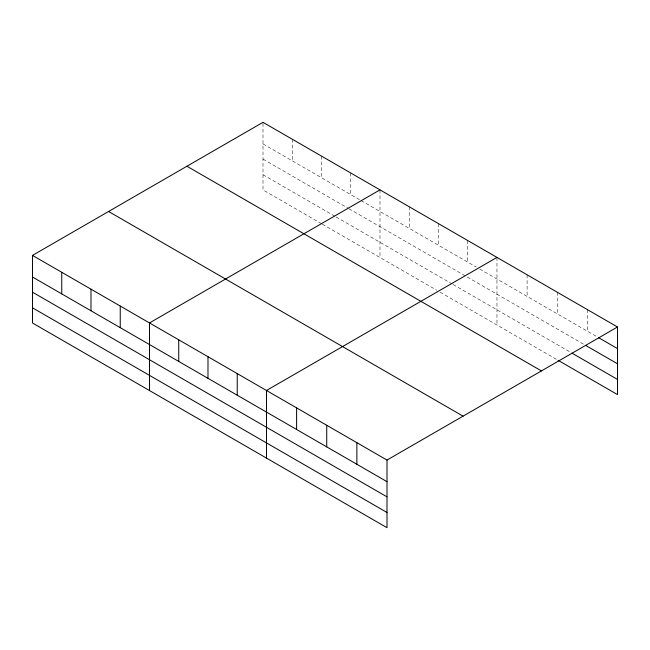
<?xml version="1.0" encoding="UTF-8"?>
<svg xmlns="http://www.w3.org/2000/svg" width="650" height="650" viewBox="0 0 650 650"><rect width="100%" height="100%" fill="white"/><g stroke="black" fill="none" stroke-linecap="round" stroke-linejoin="round"><path stroke-width="0.49" stroke-dasharray="3.25 2.44" d="M321.49 223.697L262.998 189.93L262.998 122.322M262.998 143.934L360.197 200.054M361.059 200.549L476.32 267.093M479.765 269.084L596.838 336.676M262.998 159.112L348.156 208.276M349.017 208.772L583.919 344.394M262.998 174.752L335.254 216.466M336.115 216.962L452.238 284.009M453.099 284.505L571.009 352.576M322.351 224.193L436.751 290.249M440.196 292.232L557.237 359.808M587.364 309.603L587.364 331.207M557.237 292.199L557.237 313.812M527.101 274.804L527.101 296.408M496.966 257.408L496.966 325.008M467.724 240.524L467.724 262.129M438.474 223.641L438.474 245.245M409.232 206.749L409.232 228.361M379.982 189.865L379.982 257.473M350.732 172.981L350.732 194.586M321.49 156.097L321.49 177.702M292.24 139.214L292.24 160.818"/><path stroke-width="0.97" d="M32.5 255.401L387.002 460.07L387.002 527.678L32.5 323.001L32.5 255.401L262.998 122.322L617.5 326.999L617.5 394.599L558.098 360.303M379.982 189.865L149.484 322.944L149.484 390.544M496.966 257.408L266.476 390.488L266.476 458.087M387.002 460.07L617.5 326.999M598.561 337.667L617.5 348.603M585.642 345.394L617.5 363.781M571.87 353.08L617.5 379.421M186.932 166.237L541.434 370.914M108.566 211.486L463.068 416.154M32.5 277.006L387.002 481.674M32.5 292.183L387.002 496.86M32.5 307.824L387.002 512.492M356.874 442.674L356.874 464.279M326.739 425.279L326.739 446.883M296.603 407.883L296.603 429.488M237.226 373.596L237.226 395.2M207.984 356.712L207.984 378.316M178.734 339.828L178.734 361.433M120.242 306.053L120.242 327.665M90.992 289.169L90.992 310.773M61.75 272.285L61.75 293.889"/></g></svg>
